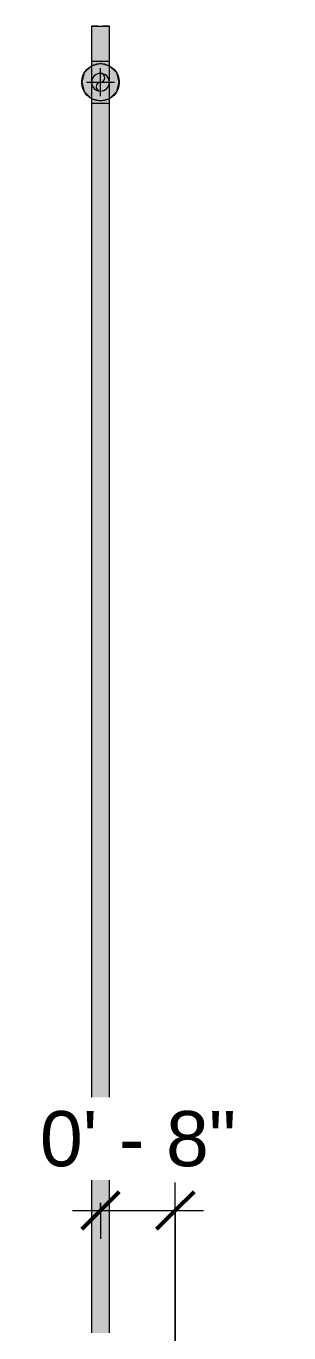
# Model space of a CAD drawing. Header units: inches. Extents: x -3385 to 41, y 7 to 1342.
# Drawn here: x -2648 to -2619.9, y 938 to 1077.7 of the extents above; entities that cross this region are included whole.
import ezdxf

# ---------------------------------------------------------------- set-up
doc = ezdxf.new("R2010")
doc.units = ezdxf.units.IN
doc.header["$MEASUREMENT"] = 0
for name, color, linetype, lineweight in [('A-ANNO-DIMS', 211, 'Continuous', 9), ('A-ANNO-DIMS-32', 211, 'Continuous', 9), ('A-ANNO-NOTE', 131, 'Continuous', 9), ('P-PIPE', 3, 'Continuous', 9), ('P-PIPE-CNTR', 3, 'Continuous', 9)]:
    doc.layers.add(name, color=color, linetype=linetype, lineweight=lineweight)
doc.styles.add('Arial', font='arial.ttf', dxfattribs={"height": 5.901198})
doc.dimstyles.new('Linear_-_3_16__QAQC', dxfattribs={"dimscale": 12, "dimtxt": 6, "dimasz": 0.333333, "dimexe": 0.25, "dimexo": 0.166667, "dimgap": 0.25, "dimtad": 1, "dimrnd": 0.25, "dimzin": 1, "dimdsep": 46, "dimlunit": 4, "dimtxsty": 'Arial', "dimblk1": 'OBLIQUE', "dimblk2": 'OBLIQUE', "dimsah": 1, "dimcen": 0.09, "dimdle": 0.25, "dimadec": 0, "dimazin": 0, "dimtfac": 1, "dimtdec": 4, "dimtix": 1, "dimtmove": 0, "dimatfit": 3, "dimfxl": 1, "dimtvp": 1, "dimtfill": 1, "dimfrac": 2, "dimtolj": 1, "dimtzin": 0, "dimarcsym": 2})

# ---------------------------------------------------------------- blocks, each defined once
blk = doc.blocks.new('DIMBLOCK1-LOWER PARKING')
at = {"layer": 'A-ANNO-DIMS-32', "transparency": 16777216}
for p, q in [((-2632, 919.33), (-2632, 954.06)), ((-2640, 951.89), (-2640, 948.06)), ((-2640, 951.06), (-2640, 951.89)), ((-2643, 951.06), (-2629, 951.06)), ((-2632, 951.06), (-2632, 919.33))]:
    blk.add_line(p, q, dxfattribs=at)
at = {"layer": 'A-ANNO-DIMS-32', "lineweight": 50, "transparency": 16777216}
for p, q in [((-2640, 951.06), (-2638, 953.06)), ((-2632, 951.06), (-2630, 953.06)), ((-2640, 951.06), (-2642, 949.06)), ((-2632, 951.06), (-2634, 949.06))]:
    blk.add_line(p, q, dxfattribs=at)
at = {"layer": 'A-ANNO-DIMS-32', "color": 0, "transparency": 16777216, "insert": (-2646.48, 961.71), "char_height": 5.901, "width": 25.1446, "attachment_point": 1, "line_spacing_factor": 0.938532, "style": 'Arial', "bg_fill": 3, "box_fill_scale": 1.25, "bg_fill_color": 0, "bg_fill_transparency": 0}
blk.add_mtext('0\' - 8"', dxfattribs=at)
blk = doc.blocks.new('_Oblique')
at = {"color": 0, "linetype": 'ByBlock', "lineweight": -2}
blk.add_line((-0.5, -0.5), (0.5, 0.5), dxfattribs=at)

msp = doc.modelspace()

# ---------------------------------------------------------------- hatches: boundary and pattern name
at = {"layer": 'A-ANNO-NOTE'}
h = msp.add_hatch(color=256, dxfattribs=at)
edge = h.paths.add_edge_path(flags=0)
edge.add_arc((-2640, 1071.743), 2, 0, 360)
msp.add_hatch(color=256, dxfattribs=at).paths.add_polyline_path([(-2640, 1069.743), (-2639, 1070.011), (-2638.268, 1070.743), (-2638, 1071.743), (-2638.268, 1072.743), (-2639, 1073.475), (-2640, 1073.743), (-2641, 1073.475), (-2641.732, 1072.743), (-2642, 1071.743), (-2641.732, 1070.743), (-2641, 1070.011)], flags=0)
at = {"layer": 'P-PIPE'}
h = msp.add_hatch(color=256, dxfattribs=at)
h.paths.add_polyline_path([(-2640.672, 1073.984), (-2640.672, 1073.985), (-2640.672, 1077.725)], flags=0)
h.paths.add_polyline_path([(-2640, 1073.983), (-2640, 1077.738), (-2640.95, 1077.742), (-2640.95, 1073.987), (-2640.473, 1073.983), (-2640.246, 1073.983)], flags=0)
h = msp.add_hatch(color=256, dxfattribs=at)
h.paths.add_polyline_path([(-2639.525, 1073.983), (-2639.05, 1073.987), (-2639.05, 1077.742), (-2639.525, 1077.738), (-2639.525, 1074.428)], flags=0)
h.paths.add_polyline_path([(-2640, 1073.983), (-2639.525, 1073.983), (-2639.525, 1077.738), (-2640, 1077.738)], flags=0)
h = msp.add_hatch(color=256, dxfattribs=at)
h.paths.add_polyline_path([(-2640.951, 1071.743), (-2640.918, 1071.991), (-2640.788, 1072.275), (-2640.655, 1072.432), (-2640.442, 1072.58), (-2640.244, 1072.661), (-2640, 1072.694), (-2640, 1073.983), (-2640.951, 1073.987), (-2640.951, 1071.909)], flags=0)
h.paths.add_polyline_path([(-2640, 1069.495), (-2640.006, 1070.793), (-2640.253, 1070.826), (-2640.477, 1070.921), (-2640.674, 1071.073), (-2640.841, 1071.309), (-2640.879, 1071.381), (-2640.933, 1071.56), (-2640.951, 1071.743), (-2640.951, 1069.499), (-2640.475, 1069.495), (-2640.246, 1069.495)], flags=0)
h = msp.add_hatch(color=256, dxfattribs=at)
h.paths.add_polyline_path([(-2639.049, 1071.743), (-2639.049, 1073.987), (-2639.525, 1073.983), (-2640, 1073.983), (-2639.994, 1072.693), (-2639.746, 1072.659), (-2639.523, 1072.565), (-2639.326, 1072.414), (-2639.159, 1072.176), (-2639.121, 1072.104), (-2639.067, 1071.925), (-2639.05, 1071.751)], flags=0)
h.paths.add_polyline_path([(-2640, 1069.495), (-2639.049, 1069.499), (-2639.05, 1071.735), (-2639.082, 1071.495), (-2639.213, 1071.21), (-2639.346, 1071.053), (-2639.539, 1070.913), (-2639.754, 1070.824), (-2640, 1070.792), (-2640, 1070.682)], flags=0)
for points in [[(-2640, 1070.793), (-2639.754, 1070.825), (-2639.525, 1070.92), (-2639.328, 1071.071), (-2639.162, 1071.306), (-2639.082, 1071.497), (-2639.05, 1071.743), (-2639.082, 1071.989), (-2639.177, 1072.218), (-2639.328, 1072.415), (-2639.525, 1072.566), (-2639.754, 1072.66), (-2640, 1072.693), (-2640.246, 1072.66), (-2640.475, 1072.566), (-2640.672, 1072.415), (-2640.823, 1072.218), (-2640.918, 1071.989), (-2640.95, 1071.743), (-2640.918, 1071.497), (-2640.823, 1071.268), (-2640.672, 1071.071), (-2640.475, 1070.92), (-2640.246, 1070.825)], [(-2640, 937.983), (-2639.05, 937.987), (-2639.05, 1069.499), (-2639.525, 1069.495), (-2640, 1069.495), (-2640, 947.597)]]:
    msp.add_hatch(color=256, dxfattribs=at).paths.add_polyline_path(points, flags=0)
h = msp.add_hatch(color=256, dxfattribs=at)
h.paths.add_polyline_path([(-2640.918, 1071.503), (-2640.95, 1071.743), (-2640.915, 1071.994), (-2640.823, 1072.218), (-2640.667, 1072.418), (-2640.475, 1072.566), (-2640.24, 1072.661), (-2640, 1072.693), (-2639.749, 1072.658), (-2639.525, 1072.566), (-2639.325, 1072.41), (-2639.177, 1072.218), (-2639.082, 1071.989), (-2639.05, 1071.74), (-2639.085, 1071.492), (-2639.177, 1071.268), (-2639.328, 1071.071), (-2639.526, 1070.92), (-2639.756, 1070.825), (-2640.003, 1070.793), (-2640.251, 1070.827), (-2640.475, 1070.92), (-2640.675, 1071.076), (-2640.838, 1071.306), (-2640.918, 1071.499)], flags=0)
h.paths.add_polyline_path([(-2640, 1070.792), (-2639.751, 1070.826), (-2639.523, 1070.921), (-2639.326, 1071.073), (-2639.161, 1071.306), (-2639.081, 1071.499), (-2639.05, 1071.749), (-2639.082, 1071.991), (-2639.178, 1072.221), (-2639.329, 1072.416), (-2639.527, 1072.567), (-2639.756, 1072.661), (-2640.006, 1072.693), (-2640.248, 1072.66), (-2640.478, 1072.564), (-2640.674, 1072.414), (-2640.825, 1072.215), (-2640.919, 1071.986), (-2640.95, 1071.737), (-2640.917, 1071.494), (-2640.822, 1071.265), (-2640.67, 1071.069), (-2640.473, 1070.918), (-2640.243, 1070.824), (-2640.002, 1070.792)], flags=0)
h = msp.add_hatch(color=256, dxfattribs=at)
h.paths.add_polyline_path([(-2640.672, 937.984), (-2640.672, 937.985), (-2640.672, 947.597)], flags=0)
h.paths.add_polyline_path([(-2640, 937.983), (-2640, 1069.495), (-2640.95, 1069.498), (-2640.95, 937.987), (-2640.473, 937.983), (-2640.246, 937.983)], flags=0)

# ---------------------------------------------------------------- linework, layer by layer
at = {"layer": 'A-ANNO-NOTE'}
for p, q in [((-2641, 1073.475), (-2641.732, 1072.743)), ((-2640, 1073.743), (-2641, 1073.475)), ((-2639, 1073.475), (-2640, 1073.743)), ((-2638.268, 1072.743), (-2639, 1073.475)), ((-2641.732, 1072.743), (-2642, 1071.743)), ((-2638, 1071.743), (-2638.268, 1072.743)), ((-2642, 1071.743), (-2641.732, 1070.743)), ((-2641.732, 1070.743), (-2641, 1070.011)), ((-2639, 1070.011), (-2638.268, 1070.743)), ((-2638.268, 1070.743), (-2638, 1071.743)), ((-2641, 1070.011), (-2640, 1069.743)), ((-2640, 1069.743), (-2639, 1070.011))]:
    msp.add_line(p, q, dxfattribs=at)
msp.add_circle((-2640, 1071.743), 2, dxfattribs=at)
at = {"layer": 'P-PIPE'}
for p, q in [((-2640.95, 1077.742), (-2640.95, 1073.987)), ((-2639.05, 1073.987), (-2639.05, 1077.742)), ((-2640.951, 1073.987), (-2640.951, 1069.499)), ((-2639.049, 1069.499), (-2639.049, 1073.987)), ((-2640.95, 1069.499), (-2640.95, 937.987)), ((-2639.05, 937.987), (-2639.05, 1069.499))]:
    msp.add_line(p, q, dxfattribs=at)
for centre, radius, start, end in [((-2640, 1071.743), 0.95, 0, 180), ((-2640, 1072.218), 0.475, 270, 90), ((-2640, 1071.743), 0.95, 180, 0), ((-2640, 1071.268), 0.475, 90, 270)]:
    msp.add_arc(centre, radius, start, end, dxfattribs=at)
for centre, major_axis, start_param, end_param in [((-2640, 1077.742), (0.95, 0), 1.8325957, 3.1415927), ((-2640, 1077.742), (0.95, 0), 3.1415927, 4.712389), ((-2640, 1077.742), (0.95, 0), 4.712389, 6.2831853), ((-2640, 1077.742), (0.95, 0), 0, 1.3089969), ((-2640, 1073.987), (0.951, 0), 3.1415927, 3.403392), ((-2640, 1073.987), (0.951, 0), 3.4054884, 3.6651914), ((-2640, 1073.987), (0.95, 0), 3.6651914, 3.9260253), ((-2640, 1073.987), (0.951, 0), 3.6663729, 3.9269908), ((-2640, 1073.987), (0.95, 0), 3.9269908, 4.1882663), ((-2640, 1073.987), (0.951, 0), 3.9277311, 4.1887902), ((-2640, 1073.987), (0.95, 0), 4.1887902, 4.4503567), ((-2640, 1073.987), (0.951, 0), 4.1892397, 4.4505896), ((-2640, 1073.987), (0.95, 0), 4.4505896, 4.712389), ((-2640, 1073.987), (0.951, 0), 4.4508064, 4.712389), ((-2640, 1073.987), (0.951, 0), 4.712389, 5.758405), ((-2640, 1073.987), (0.95, 0), 4.712389, 4.9741884), ((-2640, 1073.987), (0.95, 0), 4.9744212, 5.2359878), ((-2640, 1073.987), (0.95, 0), 5.2365116, 5.4977871), ((-2640, 1073.987), (0.95, 0), 5.4987526, 5.7595865), ((-2640, 1073.987), (0.951, 0), 5.7595865, 6.2831853), ((-2640, 1069.499), (0.951, 0), 3.1415927, 4.712389), ((-2640, 1069.499), (0.95, 0), 3.6651914, 3.9260253), ((-2640, 1069.499), (0.95, 0), 3.9269908, 4.1882663), ((-2640, 1069.499), (0.95, 0), 4.1887902, 4.4503567), ((-2640, 1069.499), (0.95, 0), 4.4505896, 4.712389), ((-2640, 1069.499), (0.951, 0), 4.712389, 6.2831853), ((-2640, 1069.499), (0.95, 0), 4.712389, 4.9741884), ((-2640, 1069.499), (0.95, 0), 4.9744212, 5.2359878), ((-2640, 1069.499), (0.95, 0), 5.2365116, 5.4977871), ((-2640, 1069.499), (0.95, 0), 5.4987526, 5.7595865)]:
    msp.add_ellipse(centre, major_axis=major_axis, ratio=0.0041666, start_param=start_param, end_param=end_param, dxfattribs=at)
at = {"layer": 'P-PIPE-CNTR'}
for p, q in [((-2640, 1070.243), (-2640, 1073.243)), ((-2641.5, 1071.743), (-2638.5, 1071.743))]:
    msp.add_line(p, q, dxfattribs=at)

# ---------------------------------------------------------------- next in the draw order: dimensions: what is measured, and where the dimension line sits
at = {"layer": 'A-ANNO-DIMS'}
dim = msp.add_linear_dim(base=(-2632, 951.059), p1=(-2640, 953.887), p2=(-2632, 917.325), dimstyle='Linear_-_3_16__QAQC', override={"dimpost": '<>', "dimfxl": 37.427115}, dxfattribs=at)
dim.commit()
dim.dimension.update_dxf_attribs({"geometry": 'DIMBLOCK1-LOWER PARKING', "text_midpoint": (-2636, 957.072)})

doc.saveas('drawing.dxf')
